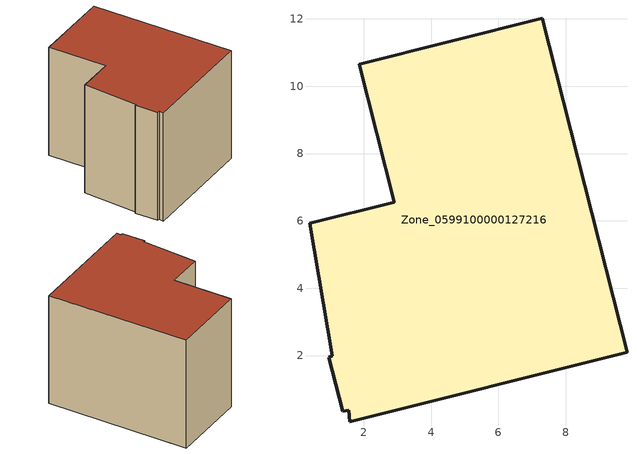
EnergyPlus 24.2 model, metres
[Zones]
Zone_0599100000127216
 floor ground (C_G): 1.55,0.37 1.38,0.34 0.97,1.96 1.07,1.99 0.39,5.93 2.9,6.56 1.87,10.65 7.31,12.02 9.82,2.1 1.59,0.03 z0
 wall outside (C_F): 9.82,2.1 7.31,12.02 1.87,10.65 2.9,6.56 0.39,5.93 1.07,1.99 0.97,1.96 1.38,0.34 1.55,0.37 1.59,0.03 9.82,2.1 z0:8.24
 roof outside (C_R): 1.59,0.03 9.82,2.1 7.31,12.02 1.87,10.65 2.9,6.56 0.39,5.93 1.07,1.99 0.97,1.96 1.38,0.34 1.55,0.37 z8.24
[BUILDING]
Pand.0599100000127216: North Axis=0; Terrain=City; Loads Convergence Tolerance Value=0.04; Temperature Convergence Tolerance Value=0.4; Solar Distribution=FullExterior; Maximum Number of Warmup Days=25; Minimum Number of Warmup Days=1
[Site:Location]
Rotterdam.The.Hague.AP_ZH_NLD Design_Conditions: Latitude=51.96; Longitude=4.45; Time Zone=1; Elevation=-4.5
[SITE:GROUNDTEMPERATURE:BUILDINGSURFACE]
18, 18, 18, 18, 18, 18, 18, 18, 18, 18, 18, 18
[MATERIAL] Thermal Absorptance=0.9; Solar Absorptance=0.7; Visible Absorptance=0.7
Name | Roughness | Thickness | Conductivity | Density | Specific Heat
G.TC.1975-1991 | MediumSmooth | 0.15 | 0.288461 | 540 | 1210
F.TC.1975-1991 | Rough | 0.3 | 0.230769 | 1920 | 840
R.TC.1975-1991 | MediumRough | 0.2 | 0.153846 | 1500 | 1000
[CONSTRUCTION]
C_G: G.TC.1975-1991
C_F: F.TC.1975-1991
C_R: R.TC.1975-1991
[ZONE]
Zone_0599100000127216: Type=1; Multiplier=1; Ceiling Height=Autocalculate; Volume=Autocalculate; Floor Area=autocalculate; Part of Total Floor Area=Yes
[ZONEINFILTRATION:DESIGNFLOWRATE]
Infil_Zone_0599100000127216: Zone or ZoneList or Space or SpaceList=Zone_0599100000127216; Schedule=AlwaysOn; Design Flow Rate Calculation Method=Flow/Area; Flow Rate per Floor Area=0.003; Constant Term Coefficient=1; Temperature Term Coefficient=0; Velocity Term Coefficient=0; Velocity Squared Term Coefficient=0
[HVACTEMPLATE:ZONE:IDEALLOADSAIRSYSTEM]
Zone_0599100000127216: Maximum Heating Supply Air Temperature=50; Minimum Cooling Supply Air Temperature=13; Maximum Heating Supply Air Humidity Ratio=0.0156; Minimum Cooling Supply Air Humidity Ratio=0.0077; Heating Limit=NoLimit; Cooling Limit=NoLimit; Dehumidification Control Type=ConstantSensibleHeatRatio; Cooling Sensible Heat Ratio=0.7; Dehumidification Setpoint=60; Humidification Control Type=None; Humidification Setpoint=30; Outdoor Air Method=None; Outdoor Air Flow Rate per Person=0.00944; Outdoor Air Flow Rate per Zone Floor Area=0; Outdoor Air Flow Rate per Zone=0; Demand Controlled Ventilation Type=None; Outdoor Air Economizer Type=NoEconomizer; Heat Recovery Type=None; Sensible Heat Recovery Effectiveness=0.7; Latent Heat Recovery Effectiveness=0.65
[ZONECONTROL:THERMOSTAT]
ThermostatControl_Zone_0599100000127216: Zone or ZoneList=Zone_0599100000127216; Control Type Schedule=DualSetpointControlType; Control 1=Thermostat_Zone_0599100000127216; Temperature Difference Between Cutout And Setpoint=0
[THERMOSTATSETPOINT:DUALSETPOINT]
Thermostat_Zone_0599100000127216: Heating Setpoint Temperature Schedule=HeatingSetpoint_Zone_0599100000127216; Cooling Setpoint Temperature Schedule=CoolingSetpoint_Zone_0599100000127216
[SCHEDULE:COMPACT]
HeatingSetpoint_Zone_0599100000127216: Through: 12/31, For: AllDays, Until: 24:00, 21
CoolingSetpoint_Zone_0599100000127216: Through: 12/31, For: AllDays, Until: 24:00, 24
DualSetpointControlType: Through: 12/31, For: AllDays, Until: 24:00, 4
AlwaysOn: Through: 12/31, For: AllDays, Until: 24:00, 1
